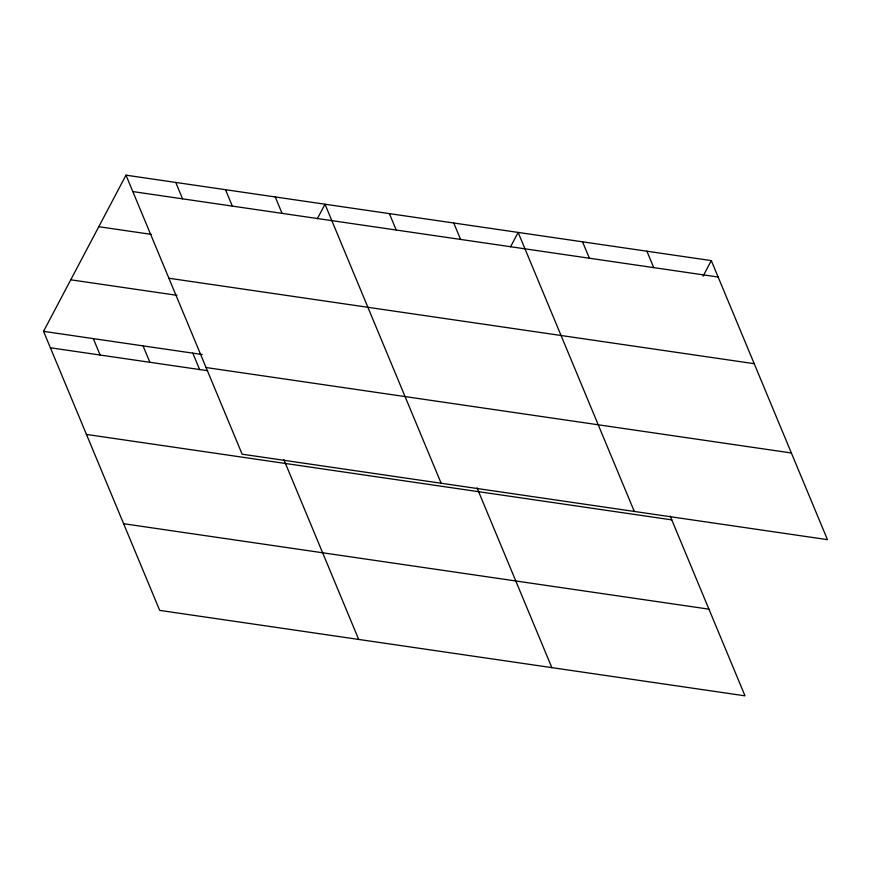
<?xml version="1.0" encoding="UTF-8"?>
<svg xmlns="http://www.w3.org/2000/svg" width="871" height="871" viewBox="0 0 871 871"><rect width="100%" height="100%" fill="white"/><g stroke="black" fill="none" stroke-linecap="round" stroke-linejoin="round"><path stroke-width="1.31" d="M670.202 516.111L745.01 695.831L159.698 610.386L43.55 331.35L125.99 175.169L711.302 260.614L827.45 539.65L242.138 454.194L125.99 175.169M317.403 218.599L324.992 204.217L441.14 483.253M510.558 246.798L518.147 232.415L634.295 511.451M703.071 276.205L711.302 260.614M132.828 191.576L718.129 277.032M98.782 226.71L151.227 234.364M168.898 278.241L754.21 363.697M70.758 279.809L176.976 295.323M43.55 331.35L202.214 354.519M206.068 367.529L791.38 452.985M50.387 347.769L207.701 370.73M86.458 434.433L671.77 519.878M123.628 523.721L708.94 609.167M646.913 251.218L653.751 267.637M582.536 241.822L589.362 258.23M453.769 223.02L460.596 239.438M389.381 213.624L396.218 230.031M477.047 487.912L551.855 667.632M275.247 196.955L282.073 213.373M225.491 189.693L232.328 206.111M175.746 182.431L182.572 198.849M283.892 459.714L358.7 639.434M192.807 353.136L199.633 369.554M143.051 345.874L149.888 362.292M93.306 338.612L100.132 355.03"/></g></svg>
